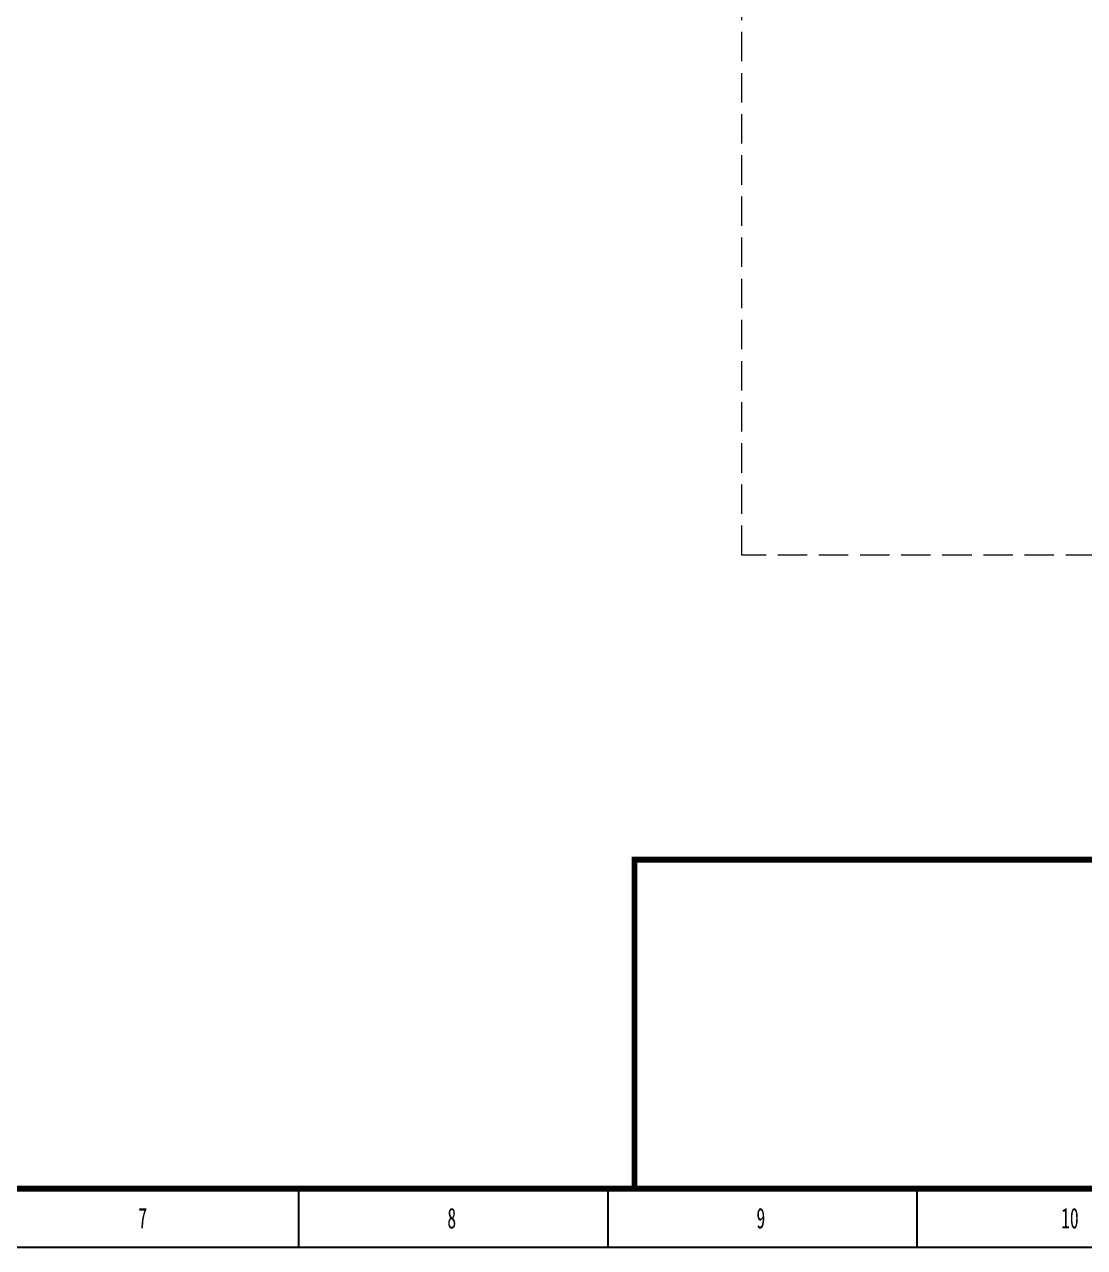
# Model space of a CAD drawing. Header units: millimetres. Extents: x -705761 to 1364679, y -410401 to 446404.
# Drawn here: x -530242 to -512201, y 63422 to 84231 of the extents above; entities that cross this region are included whole.
import ezdxf
from ezdxf.enums import TextEntityAlignment as Align

# ---------------------------------------------------------------- set-up
doc = ezdxf.new("R2010")
doc.units = ezdxf.units.MM
doc.linetypes.add('DASH', pattern=[0.35, 0.25, -0.1])
doc.layers.add('TK', color=7, linetype='Continuous')
doc.layers.add('模板-签名-公用', color=3, linetype='Continuous')
doc.layers.add('图框', color=7, linetype='Continuous', lineweight=13)
doc.styles.get("Standard").update_dxf_attribs({"font": 'arial.ttf'})
doc.styles.add('Style-仿宋_GB2312', font='')
doc.styles.add('宋体', font='', dxfattribs={"width": 0.7, "height": 2.5})
doc.styles.add('宋体_1', font='', dxfattribs={"width": 0.7, "height": 2.386364})
doc.styles.get('Style-仿宋_GB2312').set_extended_font_data('仿宋_GB2312')
doc.styles.get('宋体').set_extended_font_data('SimSun')
doc.styles.get('宋体_1').set_extended_font_data('SimSun')

# ---------------------------------------------------------------- blocks, each defined once
blk = doc.blocks.new('BSIET_通用图框_A1_1')
at = {"layer": '图框', "color": 7, "lineweight": 25}
for p, q in [((-473.1, 0), (-473.1, 10)), ((-420.5, 0), (-420.5, 10)), ((-420.5, 0), (-420.5, 10)), ((-367.9, 0), (-367.9, 10))]:
    blk.add_line(p, q, dxfattribs=at)
at = {"layer": '图框', "lineweight": 25}
blk.add_lwpolyline([(-841, 594), (0, 594), (0, 0), (-841, 0)], close=True, dxfattribs=at)
at = {"layer": '图框', "const_width": 1}
blk.add_lwpolyline([(-816, 584), (-10, 584), (-10, 10), (-816, 10)], close=True, dxfattribs=at)
at = {"layer": 'TK', "lineweight": 25, "style": '宋体', "width": 0.7, "flags": 3}
for tag, p in [('LZHQ_N会签10_T6_H6', (-828.24, 94.08)), ('LZHQ_N会签9_T6_H6', (-828.36, 86.08)), ('LZHQ_N会签8_T6_H6', (-828.24, 78.08)), ('LZHQ_N会签7_T6_H6', (-828.36, 70.08)), ('LZHQ_N会签6_T6_H6', (-828.25, 62.08)), ('LZHQ_N会签5_T6_H6', (-828.25, 54.08)), ('LZHQ_N会签4_T6_H6', (-828.25, 46.08)), ('LZHQ_N会签3_T6_H6', (-828.25, 38.08)), ('LZHQ_N会签2_T6_H6', (-828.25, 30.08)), ('LZHQ_N会签1_T6_H6', (-828.25, 22.08))]:
    blk.add_attdef(tag, text='', height=2.5, dxfattribs=at).set_placement(p, align=Align.MIDDLE)
at = {"layer": '图框', "color": 7, "lineweight": 25, "style": 'Style-仿宋_GB2312', "width": 0.628572}
for s, p in [('7', (-499.7, 5)), ('8', (-447.1, 5)), ('9', (-394.5, 5)), ('10', (-341.9, 5))]:
    blk.add_text(s, height=3.5, dxfattribs=at).set_placement(p, align=Align.MIDDLE_CENTER)
at = {"layer": '模板-签名-公用', "lineweight": 25, "style": '宋体', "width": 0.7}
blk.add_attdef('LZTQINS', text='', height=2, dxfattribs=at).set_placement((-10, 10), align=Align.MIDDLE)
at = {"layer": '模板-签名-公用', "lineweight": 25, "style": '宋体', "width": 0.7, "flags": 3}
blk.add_attdef('LZFRAME', (-45.91, 7.06), '', height=3, dxfattribs=at)
blk = doc.blocks.new('BSIET_通用_A1_1')
at = {"layer": '图框', "const_width": 1}
blk.add_lwpolyline([(-406, 56), (0, 56), (0, 0), (-406, 0)], close=True, dxfattribs=at)
at = {"layer": '图框', "color": 7, "lineweight": 25, "style": 'Style-仿宋_GB2312', "width": 0.7}
for tag, height, p in [('质量', 3, (-191, 52.5)), ('材料', 3, (-191.29, 45.71)), ('比例', 3, (-191.22, 38.43)), ('总页数', 4, (-19.52, 35.14)), ('页码', 4, (-38.16, 35.01)), ('版本号', 2.5, (-6.09, 34.92)), ('出图日期', 3, (-191.22, 31.43)), ('专业', 3, (-190.77, 24.65)), ('图号', 4, (-24, 21)), ('设计阶段', 3, (-235.29, 17.58)), ('件号', 3, (-191.09, 17.31)), ('装配图号', 3, (-235.3, 10.79)), ('项目编号', 3, (-191.09, 10.31))]:
    blk.add_attdef(tag, text='', height=height, dxfattribs=at).set_placement(p, align=Align.MIDDLE)
at = {"layer": '图框', "lineweight": 25, "style": '宋体_1', "width": 0.7, "flags": 3}
for tag, height, p in [('N审定_T5', 2.5, (-245.93, 52.29)), ('N审核_T5', 2.5, (-245.93, 45.29)), ('LZCO_NCB-W67-H36-D10_T7', 3, (-366.08, 39.58)), ('N校对_T5', 2.5, (-245.93, 38.29)), ('N设计_T5', 2.5, (-245.93, 31.29)), ('N制图_T5', 2.5, (-245.93, 24.29))]:
    blk.add_attdef(tag, text='', height=height, dxfattribs=at).set_placement(p, align=Align.MIDDLE_CENTER)
for tag, p in [('N审定_T6_H12_MV0.5_W15', (-226.91, 51.51)), ('N审核_T6_H12_MV0.5_W15', (-226.91, 44.51)), ('N校对_T6_H12_MV0.5_W15', (-226.91, 37.51)), ('N设计_T6_H12_MV0.5_W15', (-226.91, 30.51)), ('N制图_T6_H12_MV0.5_W15', (-226.91, 23.51))]:
    blk.add_attdef(tag, text='', height=1.5, dxfattribs=at).set_placement(p, align=Align.CENTER)
at = {"layer": '图框', "color": 7, "lineweight": 25, "width": 0.7, "flags": 104}
for tag, p in [('项目名称', (-79.18, 49.1)), ('子项', (-111.07, 34.83)), ('图名', (-111, 21))]:
    blk.add_attdef(tag, text='', height=4, dxfattribs=at).set_placement(p, align=Align.MIDDLE_CENTER)
at = {"layer": '图框', "style": '宋体_1', "width": 0.7, "flags": 3}
blk.add_attdef('LZCO_NYLGD-W67-H36-D10_T7', text='', height=3, dxfattribs=at).set_placement((-459.69, 32.87), align=Align.MIDDLE_CENTER)
at = {"layer": '图框', "lineweight": 25, "style": '宋体', "width": 0.7, "flags": 3}
blk.add_attdef('LZBARCODE_T1', text='', height=3, dxfattribs=at).set_placement((-380.29, 3.03), align=Align.BOTTOM_RIGHT)

msp = doc.modelspace()

# ---------------------------------------------------------------- linework, layer by layer
at = {"layer": '图框', "linetype": 'DASH', "lineweight": 15, "ltscale": 2000}
msp.add_lwpolyline([(-518034.17, 87088.24), (-495921.17, 87088.24), (-495921.17, 75204.24), (-518034.17, 75204.24)], close=True, dxfattribs=at)

# ---------------------------------------------------------------- block references
at = {"layer": '图框', "color": 3, "lineweight": 25, "xscale": 100, "yscale": 100, "zscale": 100}
for name, p in [('BSIET_通用图框_A1_1', (-478260.08, 63421.92)), ('BSIET_通用_A1_1', (-479260.08, 64421.92))]:
    msp.add_blockref(name, p, dxfattribs=at)

doc.saveas('drawing.dxf')
